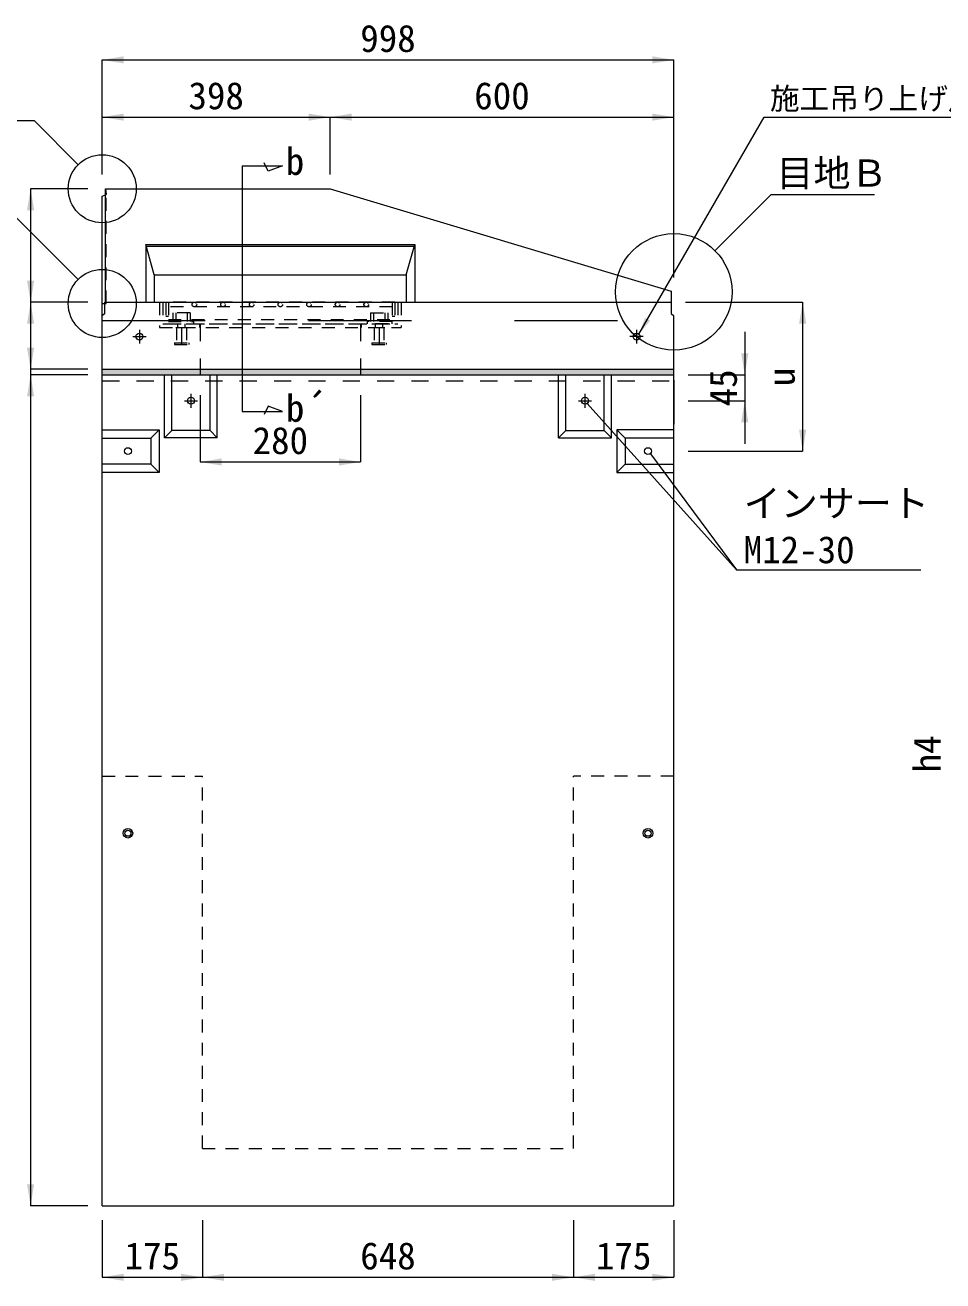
# Model space of a CAD drawing. Units: millimetres at full size. Extents: x -36174 to -11409, y 24892 to 47415.
# Drawn here: x -33078 to -31475, y 33788 to 35980 of the extents above; entities that cross this region are included whole.
import ezdxf
from ezdxf.enums import TextEntityAlignment as Align

# ---------------------------------------------------------------- set-up
doc = ezdxf.new("R2010")
doc.units = ezdxf.units.MM
doc.header["$LTSCALE"] = 30
for name, pattern in [('DASHED_SPACED', [12, 6, -6]), ('USER1', [1.35, 0.75, -0.6]), ('USER2', [2, 1, -1])]:
    doc.linetypes.add(name, pattern=pattern)
for name, color, linetype, lineweight in [('0_2', 7, 'Continuous', 13), ('側溝・本体', 7, 'Continuous', 9), ('寸法引出', 7, 'Continuous', 9), ('寸法線', 7, 'Continuous', 9), ('本体', 2, 'Continuous', 20), ('補助線', 8, 'Continuous', 9), ('ｲﾝｻｰﾄ', 3, 'USER1', 9), ('ｸﾞﾚｰﾁﾝｸﾞ', 7, 'USER1', 5)]:
    doc.layers.add(name, color=color, linetype=linetype, lineweight=lineweight)
doc.layers.add('ﾊｯﾁﾝｸﾞ', color=8, linetype='Continuous')
doc.styles.add('ＭＳ ゴシック', font='')
doc.styles.get('ＭＳ ゴシック').set_extended_font_data('MS Gothic')

# ---------------------------------------------------------------- blocks, each defined once
blk = doc.blocks.new('filled_arrow')
at = {"color": 0, "linetype": 'Continuous', "lineweight": -2}
blk.add_solid([(7.5, 1.25), (0, 0), (7.5, -1.25)], dxfattribs=at)

msp = doc.modelspace()

# ---------------------------------------------------------------- hatches: boundary and pattern name
at = {"layer": '寸法線'}
msp.add_hatch(color=256, dxfattribs=at).paths.add_polyline_path([(-32096.13, 35319.53), (-32095.31, 35318.24), (-32094.94, 35318.58)])
at = {"layer": 'ﾊｯﾁﾝｸﾞ'}
msp.add_hatch(color=256, dxfattribs=at).paths.add_polyline_path([(-32943.08, 35379.26), (-32943.09, 35369.26), (-32921.08, 35369.26), (-31945.08, 35369.26), (-31945.08, 35379.26)])

# ---------------------------------------------------------------- linework, layer by layer
at = {"layer": '0_2', "lineweight": 9}
msp.add_line((-31945.09, 35359.92), (-31945.09, 35283.62), dxfattribs=at)
at = {"layer": '側溝・本体'}
for p, q in [((-32867.09, 35597.26), (-32397.08, 35597.26)), ((-32852.09, 35544.26), (-32867.09, 35597.26)), ((-32867.09, 35597.26), (-32867.09, 35496.23)), ((-32412.08, 35544.26), (-32397.08, 35597.26)), ((-32397.08, 35597.26), (-32397.08, 35496.23)), ((-32866.24, 35594.26), (-32397.93, 35594.26)), ((-32852.09, 35544.26), (-32412.08, 35544.26)), ((-32852.09, 35544.26), (-32852.09, 35496.23)), ((-32412.08, 35544.26), (-32412.08, 35496.23)), ((-31949.58, 35476.26), (-31945.09, 35472.26)), ((-32878.09, 35448.06), (-32878.09, 35423.99)), ((-32010.09, 35448.06), (-32010.09, 35423.99)), ((-32889.66, 35436.26), (-32866.46, 35436.26)), ((-31998.51, 35436.26), (-32021.72, 35436.26)), ((-32943.09, 35379.26), (-31945.09, 35379.26)), ((-32788.09, 35336.07), (-32788.09, 35311.99)), ((-32100.09, 35336.07), (-32100.09, 35311.99)), ((-32799.66, 35324.26), (-32776.46, 35324.26)), ((-32111.66, 35324.26), (-32088.46, 35324.26))]:
    msp.add_line(p, q, dxfattribs=at)
at = {"layer": '側溝・本体', "linetype": 'DASHED_SPACED'}
msp.add_line((-32943.09, 35464.26), (-31945.09, 35464.26), dxfattribs=at)
at = {"layer": '側溝・本体', "linetype": 'USER2'}
for p, q in [((-32772.09, 35458.25), (-32772.09, 35359.26)), ((-32492.08, 35458.25), (-32492.08, 35359.26)), ((-32943.09, 35359.26), (-31945.09, 35359.26))]:
    msp.add_line(p, q, dxfattribs=at)
at = {"layer": '寸法引出'}
for p, q in [((-32698.57, 35734.22), (-32698.57, 35305.63)), ((-32698.57, 35734.22), (-32628.32, 35734.22)), ((-32669.96, 35734.22), (-32628.32, 35734.22)), ((-32653.07, 35725.02), (-32660.23, 35739.34)), ((-32628.32, 35734.22), (-32653.07, 35725.02)), ((-32653.07, 35314.83), (-32660.23, 35300.51)), ((-32628.32, 35305.63), (-32653.07, 35314.83)), ((-32698.57, 35305.63), (-32628.32, 35305.63)), ((-32669.96, 35305.63), (-32628.32, 35305.63))]:
    msp.add_line(p, q, dxfattribs=at)
at = {"layer": '寸法線'}
for p, q in [((-32943.08, 35919.26), (-31945.08, 35919.26)), ((-32943.08, 35719.26), (-32943.08, 35919.26)), ((-31945.08, 35681.94), (-31945.08, 35919.26)), ((-32943.08, 35819.26), (-32545.08, 35819.26)), ((-32943.08, 35719.26), (-32943.08, 35819.26)), ((-32545.08, 35719.26), (-32545.08, 35819.26)), ((-32545.08, 35819.26), (-31945.08, 35819.26)), ((-32545.08, 35719.26), (-32545.08, 35819.26)), ((-31945.08, 35539.26), (-31945.08, 35819.26)), ((-33068.09, 35694.26), (-33068.09, 35496.25)), ((-32968.08, 35694.26), (-33068.09, 35694.26)), ((-33068.09, 35496.26), (-33068.09, 35379.26)), ((-32968.09, 35496.26), (-33068.09, 35496.26)), ((-32968.08, 35496.25), (-33068.09, 35496.25)), ((-31924.59, 35496.26), (-31720.09, 35496.26)), ((-31720.09, 35496.26), (-31720.09, 35236.26)), ((-33068.09, 35454.26), (-33068.09, 35294.26)), ((-31821.15, 35444.26), (-31821.15, 35249.26)), ((-32968.09, 35379.26), (-33068.09, 35379.26)), ((-32968.09, 35379.26), (-33068.09, 35379.26)), ((-33068.09, 35369.26), (-33068.09, 33919.26)), ((-32968.09, 35369.26), (-33068.09, 35369.26)), ((-32968.09, 35369.26), (-33068.09, 35369.26)), ((-31920.09, 35369.26), (-31821.15, 35369.26)), ((-32772.09, 35334.26), (-32772.09, 35217.39)), ((-32492.08, 35334.26), (-32492.08, 35217.39)), ((-32096.13, 35319.53), (-31835.58, 35028.95)), ((-31920.09, 35324.26), (-31821.15, 35324.26)), ((-31920.09, 35236.26), (-31720.09, 35236.26)), ((-32772.09, 35217.39), (-32492.08, 35217.39)), ((-32968.09, 33919.26), (-33068.09, 33919.26)), ((-32943.09, 33894.26), (-32943.09, 33794.26)), ((-32768.09, 33894.26), (-32768.09, 33794.26)), ((-32768.09, 33894.26), (-32768.09, 33794.26)), ((-32120.09, 33894.26), (-32120.09, 33794.26)), ((-32120.09, 33894.26), (-32120.09, 33794.26)), ((-31945.09, 33894.26), (-31945.09, 33794.26)), ((-32943.09, 33794.26), (-32768.09, 33794.26)), ((-32768.09, 33794.26), (-32120.09, 33794.26)), ((-32120.09, 33794.26), (-31945.09, 33794.26))]:
    msp.add_line(p, q, dxfattribs=at)
for points in [[(-32005.85, 35440.51), (-31787.18, 35819.26), (-31163.37, 35819.26)], [(-32985.09, 35736.26), (-33061.59, 35812.76), (-33246.17, 35812.76)], [(-32985, 35535.96), (-33117.51, 35668.46), (-33301.58, 35668.46)], [(-31873.19, 35586.15), (-31775.28, 35684.07), (-31594.33, 35684.07)], [(-31985.85, 35231.78), (-31835.58, 35028.95), (-31513.94, 35028.95)]]:
    msp.add_lwpolyline(points, dxfattribs=at)
msp.add_lwpolyline([(-32096.13, 35319.53), (-32095.31, 35318.24), (-32094.94, 35318.58)], close=True, dxfattribs=at)
for centre, radius in [((-32943.08, 35694.26), 59.4), ((-31945.08, 35514.26), 101.68), ((-32943.08, 35494.04), 59.4)]:
    msp.add_circle(centre, radius, dxfattribs=at)
at = {"layer": '本体'}
for p, q in [((-32937.08, 35694.26), (-32545.08, 35694.26)), ((-32937.08, 35683.83), (-32937.08, 35694.26)), ((-32545.08, 35694.26), (-31949.58, 35515.61)), ((-32943.09, 35681.26), (-32937.08, 35683.83)), ((-32943.09, 35369.26), (-32943.09, 35681.26)), ((-31949.58, 35515.61), (-31949.58, 35476.26)), ((-32938.59, 35496.25), (-31949.58, 35496.25)), ((-31945.09, 35369.26), (-31945.09, 35472.26)), ((-32943.09, 33919.26), (-32943.09, 35369.26)), ((-32943.09, 35369.26), (-31945.09, 35369.26)), ((-31945.09, 33919.26), (-31945.09, 35369.26)), ((-32943.09, 33919.26), (-31945.09, 33919.26))]:
    msp.add_line(p, q, dxfattribs=at)
at = {"layer": '本体', "color": 4, "linetype": 'USER1', "lineweight": 5}
for p, q in [((-32937.08, 35694.26), (-32936.08, 35684.26)), ((-32937.08, 35683.83), (-32936.08, 35684.26)), ((-32936.08, 35494.04), (-32936.08, 35684.26)), ((-32938.59, 35494.04), (-32936.08, 35494.04))]:
    msp.add_line(p, q, dxfattribs=at)
at = {"layer": '本体', "lineweight": 5}
for p, q in [((-32937.08, 35496.25), (-32937.08, 35683.83)), ((-32943.09, 35494.04), (-32938.59, 35494.04))]:
    msp.add_line(p, q, dxfattribs=at)
at = {"layer": '本体', "lineweight": 9}
for p, q in [((-32938.59, 35476.26), (-32938.59, 35496.25)), ((-32938.59, 35476.26), (-32943.09, 35472.25)), ((-32834.09, 35259.76), (-32834.09, 35369.26)), ((-32821.59, 35272.26), (-32821.59, 35369.26)), ((-32754.59, 35272.26), (-32754.59, 35369.26)), ((-32742.09, 35259.76), (-32742.09, 35369.26)), ((-32146.09, 35259.76), (-32146.09, 35369.26)), ((-32133.59, 35272.26), (-32133.59, 35369.26)), ((-32066.59, 35272.26), (-32066.59, 35369.26)), ((-32054.09, 35259.76), (-32054.09, 35369.26)), ((-32943.09, 35273.26), (-32843.59, 35273.26)), ((-32858.09, 35258.76), (-32843.59, 35273.26)), ((-32843.59, 35273.26), (-32843.59, 35199.26)), ((-32821.59, 35272.26), (-32834.09, 35259.76)), ((-32754.59, 35272.26), (-32821.59, 35272.26)), ((-32754.59, 35272.26), (-32742.09, 35259.76)), ((-32133.59, 35272.26), (-32146.09, 35259.76)), ((-32133.59, 35272.26), (-32066.59, 35272.26)), ((-32066.59, 35272.26), (-32054.09, 35259.76)), ((-32044.59, 35273.26), (-32044.59, 35199.26)), ((-31945.09, 35273.26), (-32044.59, 35273.26)), ((-32030.09, 35258.76), (-32044.59, 35273.26)), ((-32943.09, 35258.76), (-32858.09, 35258.76)), ((-32858.09, 35258.76), (-32858.09, 35213.76)), ((-32742.09, 35259.76), (-32834.09, 35259.76)), ((-32146.09, 35259.76), (-32054.09, 35259.76)), ((-32030.09, 35258.76), (-32030.09, 35213.76)), ((-31945.09, 35258.76), (-32030.09, 35258.76)), ((-32858.09, 35213.76), (-32943.09, 35213.76)), ((-32858.09, 35213.76), (-32843.59, 35199.26)), ((-32030.09, 35213.76), (-32044.59, 35199.26)), ((-32030.09, 35213.76), (-31945.09, 35213.76)), ((-32843.59, 35199.26), (-32943.09, 35199.26)), ((-32044.59, 35199.26), (-31945.09, 35199.26))]:
    msp.add_line(p, q, dxfattribs=at)
at = {"layer": '本体', "linetype": 'USER1', "lineweight": 5}
msp.add_line((-32937.08, 35494.04), (-32937.08, 35496.25), dxfattribs=at)
at = {"layer": '本体', "linetype": 'USER1', "lineweight": 9}
for p, q in [((-32943.09, 34669.26), (-32768.09, 34669.26)), ((-32768.09, 34019.26), (-32768.09, 34669.26)), ((-32120.09, 34019.26), (-32120.09, 34669.26)), ((-31945.09, 34669.26), (-32120.09, 34669.26)), ((-32768.09, 34019.26), (-32120.09, 34019.26))]:
    msp.add_line(p, q, dxfattribs=at)
at = {"layer": '補助線'}
for p, q in [((-32814.58, 35452.25), (-32794.58, 35452.25)), ((-32804.58, 35452.25), (-32804.58, 35422.25)), ((-32469.58, 35452.25), (-32449.58, 35452.25)), ((-32459.58, 35452.25), (-32459.58, 35422.25))]:
    msp.add_line(p, q, dxfattribs=at)
at = {"layer": 'ｲﾝｻｰﾄ'}
for p, q in [((-32813.08, 35452.25), (-32813.08, 35425.25)), ((-32813.08, 35452.25), (-32796.08, 35452.25)), ((-32796.08, 35452.25), (-32796.08, 35425.25)), ((-32468.08, 35452.25), (-32468.08, 35425.25)), ((-32468.08, 35452.25), (-32451.08, 35452.25)), ((-32451.08, 35452.25), (-32451.08, 35425.25)), ((-32817.08, 35425.25), (-32817.08, 35422.25)), ((-32817.08, 35425.25), (-32792.08, 35425.25)), ((-32817.08, 35422.25), (-32792.08, 35422.25)), ((-32792.08, 35425.25), (-32792.08, 35422.25)), ((-32472.08, 35425.25), (-32472.08, 35422.25)), ((-32472.08, 35425.25), (-32447.08, 35425.25)), ((-32472.08, 35422.25), (-32447.08, 35422.25)), ((-32447.08, 35425.25), (-32447.08, 35422.25))]:
    msp.add_line(p, q, dxfattribs=at)
at = {"layer": 'ｲﾝｻｰﾄ', "linetype": 'Continuous'}
for centre, radius in [((-32878.09, 35436.26), 6), ((-32010.09, 35436.26), 6), ((-32788.09, 35324.26), 6), ((-32100.09, 35324.26), 6), ((-32898.09, 35236.26), 6), ((-31990.09, 35236.26), 6), ((-32898.09, 34569.26), 8.25), ((-32898.09, 34569.26), 5.25), ((-31990.09, 34569.26), 8.25), ((-31990.09, 34569.26), 5.25)]:
    msp.add_circle(centre, radius, dxfattribs=at)
at = {"layer": 'ｸﾞﾚｰﾁﾝｸﾞ'}
for p, q in [((-32843.08, 35496.25), (-32843.08, 35452.25)), ((-32843.08, 35496.25), (-32421.08, 35496.25)), ((-32837.08, 35496.25), (-32837.08, 35458.25)), ((-32832.08, 35496.25), (-32832.08, 35471.25)), ((-32432.08, 35496.25), (-32832.08, 35496.25)), ((-32827.58, 35496.25), (-32827.58, 35458.25)), ((-32436.58, 35488.25), (-32827.58, 35488.25)), ((-32436.58, 35496.25), (-32436.58, 35458.25)), ((-32432.08, 35496.25), (-32432.08, 35471.25)), ((-32427.08, 35496.25), (-32427.08, 35458.25)), ((-32421.08, 35496.25), (-32421.08, 35452.25)), ((-32827.58, 35471.25), (-32832.08, 35471.25)), ((-32827.58, 35466.25), (-32436.58, 35466.25)), ((-32789.58, 35477.75), (-32819.58, 35477.75)), ((-32819.58, 35477.75), (-32819.58, 35462.75)), ((-32814.58, 35477.75), (-32814.58, 35462.75)), ((-32794.58, 35477.75), (-32794.58, 35462.75)), ((-32789.58, 35477.75), (-32789.58, 35462.75)), ((-32474.58, 35477.75), (-32474.58, 35462.75)), ((-32474.58, 35477.75), (-32444.58, 35477.75)), ((-32469.58, 35477.75), (-32469.58, 35462.75)), ((-32449.58, 35477.75), (-32449.58, 35462.75)), ((-32444.58, 35477.75), (-32444.58, 35462.75)), ((-32432.08, 35471.25), (-32436.58, 35471.25)), ((-32843.08, 35452.25), (-32421.08, 35452.25)), ((-32837.08, 35458.25), (-32427.08, 35458.25)), ((-32827.58, 35462.75), (-32783.58, 35462.75)), ((-32827.58, 35458.25), (-32436.58, 35458.25)), ((-32811.08, 35452.25), (-32811.08, 35458.25)), ((-32798.08, 35452.25), (-32798.08, 35458.25)), ((-32783.58, 35462.75), (-32783.58, 35458.25)), ((-32773.08, 35458.25), (-32773.08, 35452.25)), ((-32491.08, 35458.25), (-32491.08, 35452.25)), ((-32436.58, 35462.75), (-32480.58, 35462.75)), ((-32480.58, 35462.75), (-32480.58, 35458.25)), ((-32443.58, 35458.25), (-32473.58, 35458.25)), ((-32466.08, 35452.25), (-32466.08, 35458.25)), ((-32453.08, 35452.25), (-32453.08, 35458.25)), ((-32436.58, 35458.25), (-32436.58, 35462.75))]:
    msp.add_line(p, q, dxfattribs=at)
at = {"layer": 'ｸﾞﾚｰﾁﾝｸﾞ', "lineweight": 9}
for centre in [(-32782.08, 35492.25), (-32732.08, 35492.25), (-32682.08, 35492.25), (-32632.08, 35492.25), (-32582.08, 35492.25), (-32532.08, 35492.25), (-32482.08, 35492.25)]:
    msp.add_circle(centre, 4, dxfattribs=at)

# ---------------------------------------------------------------- block references
at = {"layer": '寸法線', "xscale": 5, "yscale": 5}
for p in [(-32943.08, 35919.26), (-32943.08, 35819.26), (-32545.08, 35819.26), (-32772.09, 35217.39), (-32943.09, 33794.26), (-32768.09, 33794.26), (-32120.09, 33794.26)]:
    msp.add_blockref('filled_arrow', p, dxfattribs=at)
at = {"layer": '寸法線'}
for p, xscale, yscale, rotation in [((-31945.08, 35919.26), 5, 5, 180), ((-32545.08, 35819.26), 5, 5, 180), ((-31945.08, 35819.26), 5, 5, 180), ((-33068.09, 35694.26), 5, 5, 270), ((-33068.09, 35496.25), 5, 5, 90), ((-33068.09, 35496.26), 5, 5, 270), ((-31720.09, 35496.26), 5, 5, 270), ((-32005.85, 35440.51), 4, 4, 60), ((-33068.09, 35379.26), 5, 5, 90), ((-33068.09, 35379.26), 5, 5, 90), ((-31821.15, 35369.26), 5, 5, 90), ((-33068.09, 35369.26), 5, 5, 270), ((-33068.09, 35369.26), 5, 5, 270), ((-31821.15, 35324.26), 5, 5, 270), ((-31720.09, 35236.26), 5, 5, 90), ((-31985.85, 35231.78), 0.2, 0.2, 306.5), ((-32492.08, 35217.39), 5, 5, 180), ((-33068.09, 33919.26), 5, 5, 90), ((-32768.09, 33794.26), 5, 5, 180), ((-32120.09, 33794.26), 5, 5, 180), ((-31945.09, 33794.26), 5, 5, 180)]:
    msp.add_blockref('filled_arrow', p, dxfattribs=dict(at, xscale=xscale, yscale=yscale, rotation=rotation))

# ---------------------------------------------------------------- texts
at = {"layer": '0_2', "style": 'ＭＳ ゴシック'}
for s, p in [('b', (-32606.43, 35742.3)), ('b´', (-32586.66, 35311.42))]:
    msp.add_text(s, height=47.47, dxfattribs=at).set_placement(p, align=Align.MIDDLE_CENTER)
at = {"layer": '寸法線', "style": 'ＭＳ ゴシック'}
for s, p in [('998', (-32444.08, 35956.76)), ('398', (-32744.08, 35856.76)), ('600', (-32245.08, 35856.76)), ('280', (-32632.09, 35254.89)), ('175', (-32855.59, 33831.76)), ('648', (-32444.09, 33831.76)), ('175', (-32032.59, 33831.76))]:
    msp.add_text(s, height=47.47, dxfattribs=at).set_placement(p, align=Align.MIDDLE_CENTER)
for s, height, p in [('施工吊り上げ用インサート', 37.98, (-31777.18, 35870.71)), ('目地Ｂ', 47.47, (-31765.9, 35745.34))]:
    msp.add_text(s, height=height, dxfattribs=at).set_placement(p, align=Align.TOP_LEFT)
for s, p in [('u', (-31757.59, 35366.26)), ('45', (-31858.65, 35346.76)), ('h4', (-31502.67, 34707.76))]:
    msp.add_text(s, height=47.47, rotation=90, dxfattribs=at).set_placement(p, align=Align.MIDDLE_CENTER)
for s, p in [('インサート', (-31823.08, 35107.53)), ('M12-30', (-31823.08, 35026.28))]:
    msp.add_text(s, height=47.47, dxfattribs=at).set_placement(p, align=Align.BOTTOM_LEFT)

doc.saveas('drawing.dxf')
